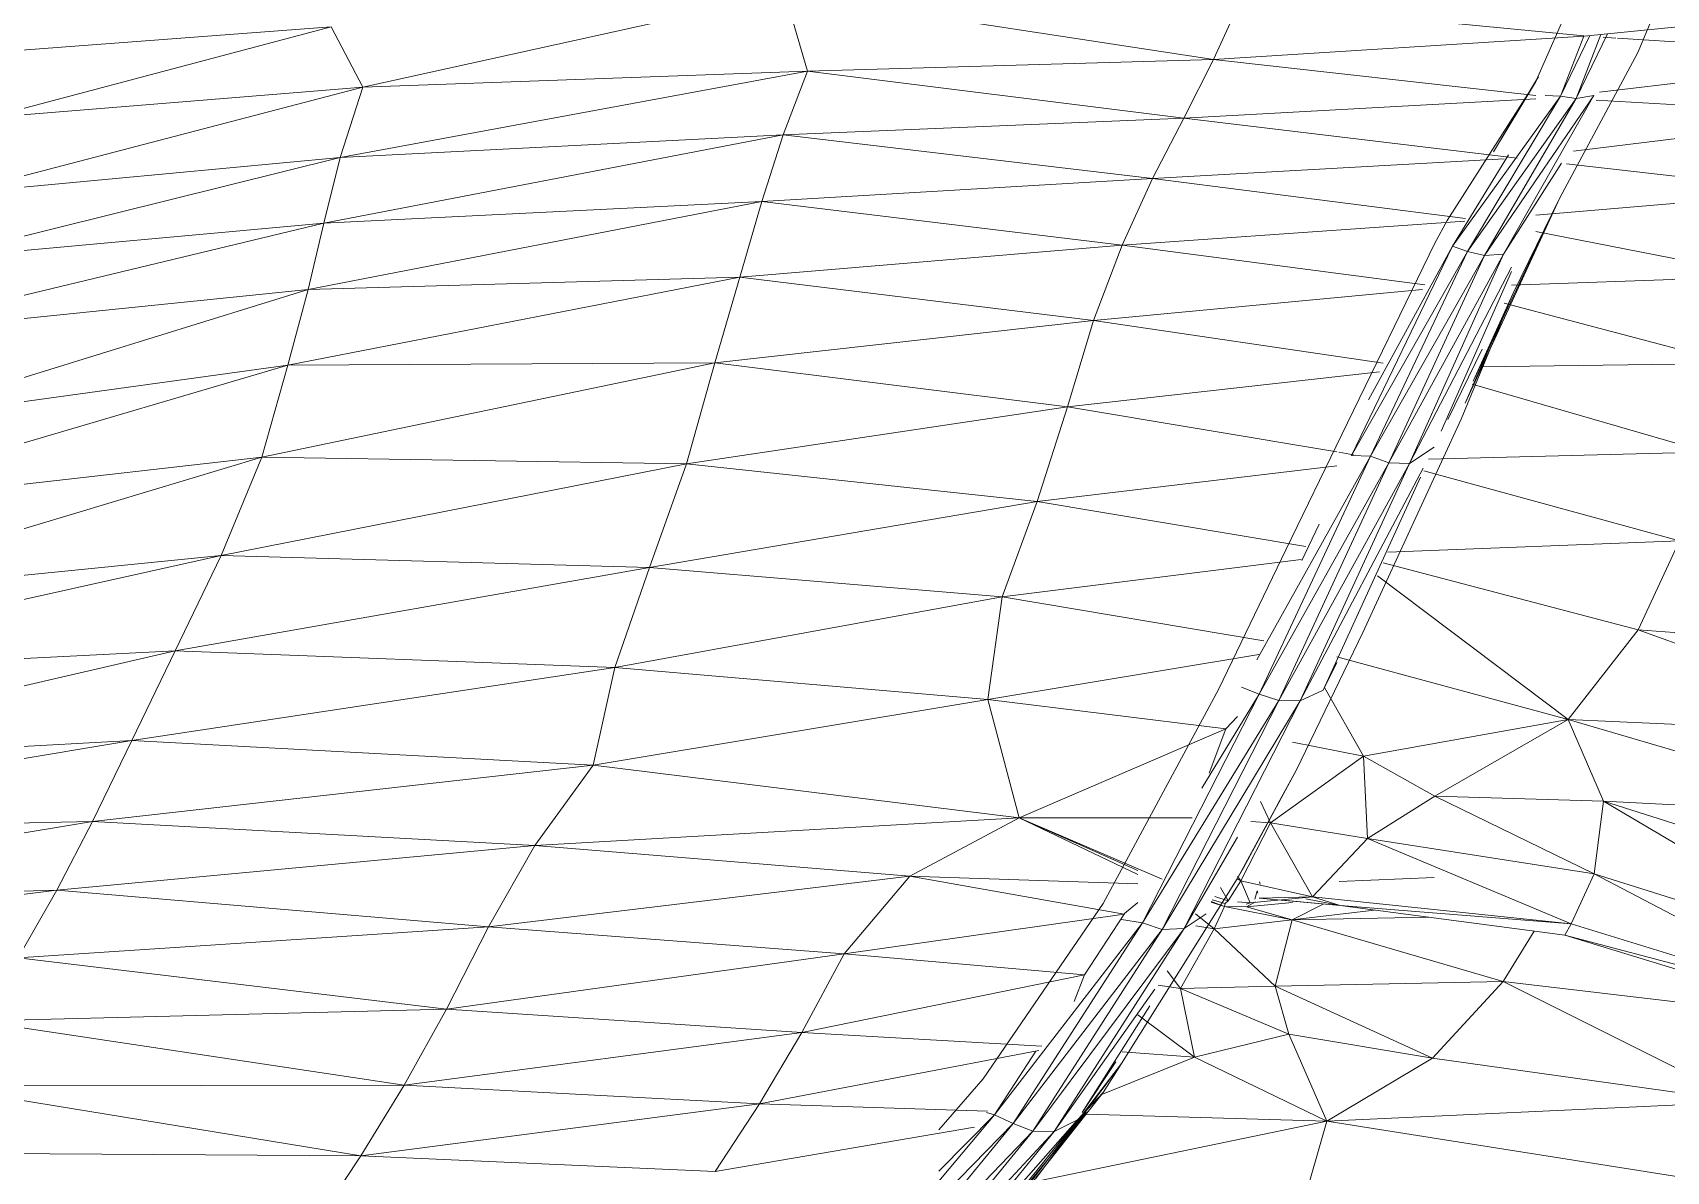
# Model space of a CAD drawing. Header units: millimetres. Extents: x -8591 to 7092, y -1621 to 14390.
# Drawn here: x -4388.5 to -4238.7, y 2881 to 2985.5 of the extents above; entities that cross this region are included whole.
import ezdxf

# ---------------------------------------------------------------- set-up
doc = ezdxf.new("R2010")
doc.units = ezdxf.units.MM
doc.layers.add('G-IMPT', color=8, linetype='Continuous', lineweight=9)
doc.layers.add('I-FURN', color=30, linetype='Continuous', lineweight=9)

# ---------------------------------------------------------------- blocks, each defined once
blk = doc.blocks.new('Artificial banana plant 1500mm - Family 4__C1-728657-Begane grond')
at = {"layer": 'G-IMPT'}
for p, q in [((162.1, 324.08), (168.03, 337.54)), ((162.1, 324.08), (168.03, 337.54)), ((174.27, 333.49), (171.59, 327.02)), ((93.27, 332.19), (54.54, 323.64)), ((93.27, 332.19), (54.54, 323.64)), ((93.27, 332.19), (95.33, 325.09)), ((93.27, 332.19), (95.33, 325.09)), ((93.27, 332.19), (132.57, 326.18)), ((93.27, 332.19), (132.57, 326.18)), ((132.57, 326.18), (134.96, 331.37)), ((132.57, 326.18), (134.96, 331.37)), ((134.96, 331.37), (166.55, 328.33)), ((134.96, 331.37), (166.55, 328.33)), ((198.02, 331.46), (168.1, 328.47)), ((198.02, 331.46), (168.1, 328.47)), ((20.39, 320.87), (51.63, 329.16)), ((20.39, 320.87), (51.63, 329.16)), ((22.03, 326.95), (51.63, 329.16)), ((22.03, 326.95), (51.63, 329.16)), ((51.63, 329.16), (54.54, 323.64)), ((51.63, 329.16), (54.54, 323.64)), ((132.57, 326.18), (166.54, 328.32)), ((132.57, 326.18), (166.54, 328.32)), ((164.39, 322.8), (167.1, 328.37)), ((164.39, 322.8), (167.1, 328.37)), ((164.39, 322.8), (166.54, 328.32)), ((164.39, 322.8), (166.54, 328.32)), ((165.83, 322.59), (168.7, 328.53)), ((165.83, 322.59), (168.7, 328.53)), ((165.83, 322.59), (168.1, 328.47)), ((165.83, 322.59), (168.1, 328.47)), ((168.1, 328.47), (166.59, 328.32)), ((168.1, 328.47), (166.59, 328.32)), ((169.48, 328.14), (168.3, 328.22)), ((169.48, 328.14), (168.3, 328.22)), ((164.35, 313.49), (171.45, 326.75)), ((164.35, 313.49), (171.45, 326.75)), ((195.6, 326.49), (169.62, 328.13)), ((195.6, 326.49), (169.62, 328.13)), ((171.45, 326.75), (171.59, 327.02)), ((171.45, 326.75), (171.59, 327.02)), ((95.33, 325.09), (132.57, 326.18)), ((95.33, 325.09), (132.57, 326.18)), ((132.57, 326.18), (129.85, 320.79)), ((132.57, 326.18), (129.85, 320.79)), ((132.57, 326.18), (162.14, 322.86)), ((132.57, 326.18), (162.14, 322.86)), ((195.6, 326.49), (167.98, 323.17)), ((195.6, 326.49), (167.98, 323.17)), ((52.46, 317.18), (95.33, 325.09)), ((52.46, 317.18), (95.33, 325.09)), ((54.54, 323.64), (95.33, 325.09)), ((54.54, 323.64), (95.33, 325.09)), ((95.33, 325.09), (93.1, 319.26)), ((95.33, 325.09), (93.1, 319.26)), ((95.33, 325.09), (129.85, 320.79)), ((95.33, 325.09), (129.85, 320.79)), ((154.02, 311.41), (162.1, 324.08)), ((154.02, 311.41), (162.1, 324.08)), ((158.27, 317.71), (162.21, 324.32)), ((158.27, 317.71), (162.21, 324.32)), ((158.27, 317.71), (162.1, 324.08)), ((158.27, 317.71), (162.1, 324.08)), ((162.1, 324.08), (162.37, 324.58)), ((162.1, 324.08), (162.37, 324.58)), ((162.37, 324.58), (162.21, 324.32)), ((162.37, 324.58), (162.21, 324.32)), ((17.16, 313.88), (54.54, 323.64)), ((17.16, 313.88), (54.54, 323.64)), ((20.39, 320.87), (54.54, 323.64)), ((20.39, 320.87), (54.54, 323.64)), ((52.46, 317.18), (54.54, 323.64)), ((52.46, 317.18), (54.54, 323.64)), ((129.85, 320.79), (162.14, 322.58)), ((129.85, 320.79), (162.14, 322.58)), ((154.49, 309.05), (164.39, 322.8)), ((154.49, 309.05), (164.39, 322.8)), ((155.87, 308.56), (164.39, 322.8)), ((155.87, 308.56), (164.39, 322.8)), ((155.87, 308.56), (165.83, 322.59)), ((155.87, 308.56), (165.83, 322.59)), ((157.43, 308.18), (167.45, 322.88)), ((157.43, 308.18), (167.45, 322.88)), ((157.43, 308.18), (165.83, 322.59)), ((157.43, 308.18), (165.83, 322.59)), ((159.17, 308.32), (167.45, 322.88)), ((159.17, 308.32), (167.45, 322.88)), ((164.39, 322.8), (162.99, 322.87)), ((164.39, 322.8), (162.99, 322.87)), ((165.83, 322.59), (164.39, 322.8)), ((165.83, 322.59), (164.39, 322.8)), ((167.45, 322.88), (165.83, 322.59)), ((167.45, 322.88), (165.83, 322.59)), ((192.08, 321.04), (167.68, 322.45)), ((192.08, 321.04), (167.68, 322.45)), ((93.1, 319.26), (129.85, 320.79)), ((93.1, 319.26), (129.85, 320.79)), ((129.85, 320.79), (126.98, 315.27)), ((129.85, 320.79), (126.98, 315.27)), ((129.85, 320.79), (160.42, 317.12)), ((129.85, 320.79), (160.42, 317.12)), ((192.08, 321.04), (165.6, 317.76)), ((192.08, 321.04), (165.6, 317.76)), ((50.97, 311.17), (93.1, 319.26)), ((50.97, 311.17), (93.1, 319.26)), ((52.46, 317.18), (93.1, 319.26)), ((52.46, 317.18), (93.1, 319.26)), ((91.14, 313.16), (93.1, 319.26)), ((91.14, 313.16), (93.1, 319.26)), ((93.1, 319.26), (126.98, 315.27)), ((93.1, 319.26), (126.98, 315.27)), ((14.89, 307.86), (52.46, 317.18)), ((14.89, 307.86), (52.46, 317.18)), ((17.16, 313.88), (52.46, 317.18)), ((17.16, 313.88), (52.46, 317.18)), ((50.97, 311.17), (52.46, 317.18)), ((50.97, 311.17), (52.46, 317.18)), ((159.23, 317.05), (126.98, 315.27)), ((159.23, 317.05), (126.98, 315.27)), ((154.49, 309.05), (159.64, 317.42)), ((154.49, 309.05), (159.64, 317.42)), ((159.17, 308.32), (164.49, 316.65)), ((159.17, 308.32), (164.49, 316.65)), ((187.25, 314.05), (164.94, 316.6)), ((187.25, 314.05), (164.94, 316.6)), ((91.14, 313.16), (126.98, 315.27)), ((91.14, 313.16), (126.98, 315.27)), ((124.19, 309.15), (126.98, 315.27)), ((124.19, 309.15), (126.98, 315.27)), ((155.68, 311.59), (126.98, 315.27)), ((155.68, 311.59), (126.98, 315.27)), ((155.66, 294.66), (164.35, 313.49)), ((155.66, 294.66), (164.35, 313.49)), ((156.39, 296.66), (164.35, 313.49)), ((156.39, 296.66), (164.35, 313.49)), ((164.35, 313.49), (160.06, 304.74)), ((164.35, 313.49), (160.06, 304.74)), ((187.25, 314.05), (162.14, 311.88)), ((187.25, 314.05), (162.14, 311.88)), ((49.53, 305.07), (91.14, 313.16)), ((49.53, 305.07), (91.14, 313.16)), ((50.97, 311.17), (91.14, 313.16)), ((50.97, 311.17), (91.14, 313.16)), ((89.13, 306.22), (91.14, 313.16)), ((89.13, 306.22), (91.14, 313.16)), ((91.14, 313.16), (124.19, 309.15)), ((91.14, 313.16), (124.19, 309.15)), ((8.07, 300.86), (50.97, 311.17)), ((8.07, 300.86), (50.97, 311.17)), ((14.89, 307.86), (50.97, 311.17)), ((14.89, 307.86), (50.97, 311.17)), ((49.53, 305.07), (50.97, 311.17)), ((49.53, 305.07), (50.97, 311.17)), ((155.62, 311.34), (124.19, 309.15)), ((155.62, 311.34), (124.19, 309.15)), ((152.86, 309.32), (154.02, 311.41)), ((152.86, 309.32), (154.02, 311.41)), ((162.14, 310.4), (183.06, 306.29)), ((162.14, 310.4), (183.06, 306.29)), ((89.13, 306.22), (124.19, 309.15)), ((89.13, 306.22), (124.19, 309.15)), ((121.58, 302.23), (124.19, 309.15)), ((121.58, 302.23), (124.19, 309.15)), ((124.19, 309.15), (151.97, 305.49)), ((124.19, 309.15), (151.97, 305.49)), ((144.34, 291.78), (152.86, 309.32)), ((144.34, 291.78), (152.86, 309.32)), ((145.23, 289.84), (154.49, 309.05)), ((145.23, 289.84), (154.49, 309.05)), ((146.8, 294.95), (154.49, 309.05)), ((146.8, 294.95), (154.49, 309.05)), ((155.87, 308.56), (154.49, 309.05)), ((155.87, 308.56), (154.49, 309.05)), ((145.23, 289.84), (155.87, 308.56)), ((145.23, 289.84), (155.87, 308.56)), ((146.98, 289.78), (155.87, 308.56)), ((146.98, 289.78), (155.87, 308.56)), ((146.98, 289.78), (157.43, 308.18)), ((146.98, 289.78), (157.43, 308.18)), ((148.67, 289.18), (159.17, 308.32)), ((148.67, 289.18), (159.17, 308.32)), ((148.67, 289.18), (157.43, 308.18)), ((148.67, 289.18), (157.43, 308.18)), ((150.56, 289.11), (159.17, 308.32)), ((150.56, 289.11), (159.17, 308.32)), ((157.43, 308.18), (155.87, 308.56)), ((157.43, 308.18), (155.87, 308.56)), ((159.17, 308.32), (157.43, 308.18)), ((159.17, 308.32), (157.43, 308.18)), ((47.67, 298.13), (89.13, 306.22)), ((47.67, 298.13), (89.13, 306.22)), ((49.53, 305.07), (89.13, 306.22)), ((49.53, 305.07), (89.13, 306.22)), ((86.82, 298.36), (89.13, 306.22)), ((86.82, 298.36), (89.13, 306.22)), ((89.13, 306.22), (121.58, 302.23)), ((89.13, 306.22), (121.58, 302.23)), ((150.56, 289.11), (159.92, 307.12)), ((150.56, 289.11), (159.92, 307.12)), ((153.47, 292.08), (159.91, 306.71)), ((153.47, 292.08), (159.91, 306.71)), ((183.06, 306.29), (159.92, 305.47)), ((183.06, 306.29), (159.92, 305.47)), ((8.07, 300.86), (49.53, 305.07)), ((8.07, 300.86), (49.53, 305.07)), ((10.46, 293), (49.53, 305.07)), ((10.46, 293), (49.53, 305.07)), ((47.67, 298.13), (49.53, 305.07)), ((47.67, 298.13), (49.53, 305.07)), ((121.58, 302.23), (151.73, 305.06)), ((121.58, 302.23), (151.73, 305.06)), ((155.66, 294.66), (160.06, 304.74)), ((155.66, 294.66), (160.06, 304.74)), ((156.39, 296.66), (160.06, 304.74)), ((156.39, 296.66), (160.06, 304.74)), ((159.24, 303.81), (180.21, 298.28)), ((159.24, 303.81), (180.21, 298.28)), ((86.82, 298.36), (121.58, 302.23)), ((86.82, 298.36), (121.58, 302.23)), ((119.19, 294.3), (121.58, 302.23)), ((119.19, 294.3), (121.58, 302.23)), ((121.58, 302.23), (148.15, 298.33)), ((121.58, 302.23), (148.15, 298.33)), ((155.29, 293.17), (159.14, 302.52)), ((155.29, 293.17), (159.14, 302.52)), ((45.28, 289.68), (86.82, 298.36)), ((45.28, 289.68), (86.82, 298.36)), ((47.67, 298.13), (86.82, 298.36)), ((47.67, 298.13), (86.82, 298.36)), ((84.22, 289.08), (86.82, 298.36)), ((84.22, 289.08), (86.82, 298.36)), ((86.82, 298.36), (119.19, 294.3)), ((86.82, 298.36), (119.19, 294.3)), ((154.06, 293.14), (157.22, 299.6)), ((154.06, 293.14), (157.22, 299.6)), ((180.21, 298.28), (157.1, 297.97)), ((180.21, 298.28), (157.1, 297.97)), ((2.6, 284.85), (47.67, 298.13)), ((2.6, 284.85), (47.67, 298.13)), ((10.46, 293), (47.67, 298.13)), ((10.46, 293), (47.67, 298.13)), ((45.28, 289.68), (47.67, 298.13)), ((45.28, 289.68), (47.67, 298.13)), ((119.19, 294.3), (147.8, 297.52)), ((119.19, 294.3), (147.8, 297.52)), ((177.79, 290.17), (156.29, 296.39)), ((177.79, 290.17), (156.29, 296.39)), ((84.22, 289.08), (119.19, 294.3)), ((84.22, 289.08), (119.19, 294.3)), ((116.39, 285.61), (119.19, 294.3)), ((116.39, 285.61), (119.19, 294.3)), ((119.19, 294.3), (143.88, 290.17)), ((119.19, 294.3), (143.88, 290.17)), ((146.27, 273.6), (155.29, 293.17)), ((146.27, 273.6), (155.29, 293.17)), ((139.24, 281.24), (144.34, 291.78)), ((139.24, 281.24), (144.34, 291.78)), ((2.16, 276.74), (45.28, 289.68)), ((2.16, 276.74), (45.28, 289.68)), ((2.6, 284.85), (45.28, 289.68)), ((2.6, 284.85), (45.28, 289.68)), ((41.56, 280.68), (45.28, 289.68)), ((41.56, 280.68), (45.28, 289.68)), ((45.28, 289.68), (84.22, 289.08)), ((45.28, 289.68), (84.22, 289.08)), ((136.55, 271.11), (146.98, 289.78)), ((136.55, 271.11), (146.98, 289.78)), ((136.75, 267.96), (146.98, 289.78)), ((136.75, 267.96), (146.98, 289.78)), ((144.06, 290.14), (145.4, 289.91)), ((144.06, 290.14), (145.4, 289.91)), ((146.98, 289.78), (145.23, 289.84)), ((146.98, 289.78), (145.23, 289.84)), ((148.67, 289.18), (146.98, 289.78)), ((148.67, 289.18), (146.98, 289.78)), ((152.82, 290.6), (150.56, 289.11)), ((152.82, 290.6), (150.56, 289.11)), ((177.79, 290.17), (152.28, 289.52)), ((177.79, 290.17), (152.28, 289.52)), ((41.56, 280.68), (84.22, 289.08)), ((41.56, 280.68), (84.22, 289.08)), ((80.83, 279.58), (84.22, 289.08)), ((80.83, 279.58), (84.22, 289.08)), ((84.22, 289.08), (116.39, 285.61)), ((84.22, 289.08), (116.39, 285.61)), ((116.39, 285.61), (143.88, 288.89)), ((116.39, 285.61), (143.88, 288.89)), ((136.75, 267.96), (148.67, 289.18)), ((136.75, 267.96), (148.67, 289.18)), ((138.55, 267.37), (148.67, 289.18)), ((138.55, 267.37), (148.67, 289.18)), ((138.55, 267.37), (150.56, 289.11)), ((138.55, 267.37), (150.56, 289.11)), ((140.53, 267.33), (150.56, 289.11)), ((140.53, 267.33), (150.56, 289.11)), ((140.53, 267.33), (151.81, 288.68)), ((140.53, 267.33), (151.81, 288.68)), ((142.64, 268.33), (151.57, 287.86)), ((142.64, 268.33), (151.57, 287.86)), ((150.56, 289.11), (148.67, 289.18)), ((150.56, 289.11), (148.67, 289.18)), ((175.32, 282.02), (151.87, 288.45)), ((175.32, 282.02), (151.87, 288.45)), ((80.83, 279.58), (116.39, 285.61)), ((80.83, 279.58), (116.39, 285.61)), ((113.18, 276.89), (116.39, 285.61)), ((113.18, 276.89), (116.39, 285.61)), ((141.04, 281.49), (116.39, 285.61)), ((141.04, 281.49), (116.39, 285.61)), ((140.66, 280.22), (142.25, 283.55)), ((140.66, 280.22), (142.25, 283.55)), ((148.55, 280.98), (175.32, 282.02)), ((148.55, 280.98), (175.32, 282.02)), ((171.53, 273.84), (175.32, 282.02)), ((171.53, 273.84), (175.32, 282.02)), ((-8.24, 269.59), (41.56, 280.68)), ((-8.24, 269.59), (41.56, 280.68)), ((2.16, 276.74), (41.56, 280.68)), ((2.16, 276.74), (41.56, 280.68)), ((37.32, 271.92), (41.56, 280.68)), ((37.32, 271.92), (41.56, 280.68)), ((41.56, 280.68), (80.83, 279.58)), ((41.56, 280.68), (80.83, 279.58)), ((140.6, 280.3), (113.18, 276.89)), ((140.6, 280.3), (113.18, 276.89)), ((133.03, 268.38), (139.24, 281.24)), ((133.03, 268.38), (139.24, 281.24)), ((37.32, 271.92), (80.83, 279.58)), ((37.32, 271.92), (80.83, 279.58)), ((77.67, 270.4), (80.83, 279.58)), ((77.67, 270.4), (80.83, 279.58)), ((80.83, 279.58), (113.18, 276.89)), ((80.83, 279.58), (113.18, 276.89)), ((165.11, 265.62), (147.63, 278.8)), ((165.11, 265.62), (147.63, 278.8)), ((171.53, 273.84), (148.15, 279.99)), ((171.53, 273.84), (148.15, 279.99)), ((77.67, 270.4), (113.18, 276.89)), ((77.67, 270.4), (113.18, 276.89)), ((111.88, 267.47), (113.18, 276.89)), ((111.88, 267.47), (113.18, 276.89)), ((137.19, 272.83), (113.18, 276.89)), ((137.19, 272.83), (113.18, 276.89)), ((146.27, 273.6), (140.19, 261)), ((146.27, 273.6), (140.19, 261)), ((165.11, 265.62), (171.53, 273.84)), ((165.11, 265.62), (171.53, 273.84)), ((201.11, 271.69), (171.53, 273.84)), ((201.11, 271.69), (171.53, 273.84)), ((198.5, 264.1), (171.53, 273.84)), ((198.5, 264.1), (171.53, 273.84)), ((-8.24, 269.59), (37.32, 271.92)), ((-8.24, 269.59), (37.32, 271.92)), ((-7.89, 261.43), (37.32, 271.92)), ((-7.89, 261.43), (37.32, 271.92)), ((33.36, 263.7), (37.32, 271.92)), ((33.36, 263.7), (37.32, 271.92)), ((37.32, 271.92), (77.67, 270.4)), ((37.32, 271.92), (77.67, 270.4)), ((136.73, 271.6), (111.88, 267.47)), ((136.73, 271.6), (111.88, 267.47)), ((165.11, 265.62), (143.88, 271.37)), ((165.11, 265.62), (143.88, 271.37)), ((33.36, 263.7), (77.67, 270.4)), ((33.36, 263.7), (77.67, 270.4)), ((75.68, 261.45), (77.67, 270.4)), ((75.68, 261.45), (77.67, 270.4)), ((111.88, 267.47), (77.67, 270.4)), ((111.88, 267.47), (77.67, 270.4)), ((142.64, 268.33), (143.88, 270.84)), ((142.64, 268.33), (143.88, 270.84)), ((122.44, 248.75), (133.03, 268.38)), ((122.44, 248.75), (133.03, 268.38)), ((136.75, 267.96), (135.14, 268.59)), ((136.75, 267.96), (135.14, 268.59)), ((142.64, 268.33), (140.53, 267.33)), ((142.64, 268.33), (140.53, 267.33)), ((146.34, 262.26), (142.74, 268.56)), ((146.34, 262.26), (142.74, 268.56)), ((111.88, 267.47), (75.68, 261.45)), ((111.88, 267.47), (75.68, 261.45)), ((133.71, 264.77), (111.88, 267.47)), ((133.71, 264.77), (111.88, 267.47)), ((111.88, 267.47), (114.74, 256.61)), ((111.88, 267.47), (114.74, 256.61)), ((126.06, 246.98), (136.75, 267.96)), ((126.06, 246.98), (136.75, 267.96)), ((126.06, 246.98), (138.55, 267.37)), ((126.06, 246.98), (138.55, 267.37)), ((127.87, 246.37), (138.55, 267.37)), ((127.87, 246.37), (138.55, 267.37)), ((127.87, 246.37), (140.53, 267.33)), ((127.87, 246.37), (140.53, 267.33)), ((129.87, 246.44), (140.53, 267.33)), ((129.87, 246.44), (140.53, 267.33)), ((131.49, 259.34), (136.75, 267.96)), ((131.49, 259.34), (136.75, 267.96)), ((138.55, 267.37), (136.75, 267.96)), ((138.55, 267.37), (136.75, 267.96)), ((140.53, 267.33), (138.55, 267.37)), ((140.53, 267.33), (138.55, 267.37)), ((133.71, 264.77), (134.76, 265.9)), ((133.71, 264.77), (134.76, 265.9)), ((146.34, 262.26), (165.11, 265.62)), ((146.34, 262.26), (165.11, 265.62)), ((152.88, 258.6), (165.11, 265.62)), ((152.88, 258.6), (165.11, 265.62)), ((168.36, 258.13), (165.11, 265.62)), ((168.36, 258.13), (165.11, 265.62)), ((195.55, 256.7), (165.11, 265.62)), ((195.55, 256.7), (165.11, 265.62)), ((165.11, 265.62), (198.5, 264.1)), ((165.11, 265.62), (198.5, 264.1)), ((133.71, 264.77), (114.74, 256.61)), ((133.71, 264.77), (114.74, 256.61)), ((133.71, 264.77), (132.17, 260.69)), ((133.71, 264.77), (132.17, 260.69)), ((-16.97, 255.26), (33.36, 263.7)), ((-16.97, 255.26), (33.36, 263.7)), ((-7.89, 261.43), (33.36, 263.7)), ((-7.89, 261.43), (33.36, 263.7)), ((29.76, 256.26), (33.36, 263.7)), ((29.76, 256.26), (33.36, 263.7)), ((33.36, 263.7), (75.68, 261.45)), ((33.36, 263.7), (75.68, 261.45)), ((137.79, 256.15), (146.34, 262.26)), ((137.79, 256.15), (146.34, 262.26)), ((146.34, 262.26), (139.82, 263.56)), ((146.34, 262.26), (139.82, 263.56)), ((146.71, 254.71), (146.34, 262.26)), ((146.71, 254.71), (146.34, 262.26)), ((152.88, 258.6), (146.34, 262.26)), ((152.88, 258.6), (146.34, 262.26)), ((29.76, 256.26), (75.68, 261.45)), ((29.76, 256.26), (75.68, 261.45)), ((70.32, 254.06), (75.68, 261.45)), ((70.32, 254.06), (75.68, 261.45)), ((114.74, 256.61), (75.68, 261.45)), ((114.74, 256.61), (75.68, 261.45)), ((134.75, 251), (140.19, 261)), ((134.75, 251), (140.19, 261)), ((135.31, 252.02), (140.19, 261)), ((135.31, 252.02), (140.19, 261)), ((140.19, 261), (138.45, 257.82)), ((140.19, 261), (138.45, 257.82)), ((137.79, 256.15), (136.87, 258.09)), ((137.79, 256.15), (136.87, 258.09)), ((146.71, 254.71), (152.88, 258.6)), ((146.71, 254.71), (152.88, 258.6)), ((167.5, 251.48), (152.88, 258.6)), ((167.5, 251.48), (152.88, 258.6)), ((168.36, 258.13), (152.88, 258.6)), ((168.36, 258.13), (152.88, 258.6)), ((167.5, 251.48), (168.36, 258.13)), ((167.5, 251.48), (168.36, 258.13)), ((193.35, 243.31), (168.36, 258.13)), ((193.35, 243.31), (168.36, 258.13)), ((194.97, 249.71), (168.36, 258.13)), ((194.97, 249.71), (168.36, 258.13)), ((168.36, 258.13), (195.55, 256.7)), ((168.36, 258.13), (195.55, 256.7)), ((-16.97, 255.26), (29.76, 256.26)), ((-16.97, 255.26), (29.76, 256.26)), ((-15.15, 248.85), (29.76, 256.26)), ((-15.15, 248.85), (29.76, 256.26)), ((26.49, 249.97), (29.76, 256.26)), ((26.49, 249.97), (29.76, 256.26)), ((29.76, 256.26), (70.32, 254.06)), ((29.76, 256.26), (70.32, 254.06)), ((114.74, 256.61), (70.32, 254.06)), ((114.74, 256.61), (70.32, 254.06)), ((114.74, 256.61), (104.73, 251.25)), ((114.74, 256.61), (104.73, 251.25)), ((130.61, 256.59), (114.74, 256.61)), ((130.61, 256.59), (114.74, 256.61)), ((127.87, 250.98), (114.74, 256.61)), ((127.87, 250.98), (114.74, 256.61)), ((125.63, 251.77), (114.74, 256.61)), ((125.63, 251.77), (114.74, 256.61)), ((125.63, 251.42), (114.74, 256.61)), ((125.63, 251.42), (114.74, 256.61)), ((137.79, 256.15), (136.01, 256.26)), ((137.79, 256.15), (136.01, 256.26)), ((129.87, 246.44), (134.76, 254.82)), ((129.87, 246.44), (134.76, 254.82)), ((137.79, 256.15), (135.07, 250.82)), ((137.79, 256.15), (135.07, 250.82)), ((141.65, 249.37), (137.79, 256.15)), ((141.65, 249.37), (137.79, 256.15)), ((146.71, 254.71), (137.79, 256.15)), ((146.71, 254.71), (137.79, 256.15)), ((26.49, 249.97), (70.32, 254.06)), ((26.49, 249.97), (70.32, 254.06)), ((66.08, 246.59), (70.32, 254.06)), ((66.08, 246.59), (70.32, 254.06)), ((104.73, 251.25), (70.32, 254.06)), ((104.73, 251.25), (70.32, 254.06)), ((141.65, 249.37), (146.71, 254.71)), ((141.65, 249.37), (146.71, 254.71)), ((165.38, 246.88), (146.71, 254.71)), ((165.38, 246.88), (146.71, 254.71)), ((167.5, 251.48), (146.71, 254.71)), ((167.5, 251.48), (146.71, 254.71)), ((134.75, 251), (135.31, 252.02)), ((134.75, 251), (135.31, 252.02)), ((104.73, 251.25), (66.08, 246.59)), ((104.73, 251.25), (66.08, 246.59)), ((104.73, 251.25), (98.69, 244.12)), ((104.73, 251.25), (98.69, 244.12)), ((125.63, 250.55), (104.73, 251.25)), ((125.63, 250.55), (104.73, 251.25)), ((124.37, 247.78), (104.73, 251.25)), ((124.37, 247.78), (104.73, 251.25)), ((124.13, 234.07), (134.75, 251)), ((124.13, 234.07), (134.75, 251)), ((135.07, 250.82), (133.92, 248.98)), ((135.07, 250.82), (133.92, 248.98)), ((134.75, 251), (134.94, 251.37)), ((135.07, 250.82), (134.76, 251.22)), ((135.07, 250.82), (134.76, 251.22)), ((135.07, 250.82), (134.76, 250.97)), ((135.07, 250.82), (134.76, 250.97)), ((141.65, 249.37), (135.07, 250.82)), ((141.65, 249.37), (135.07, 250.82)), ((135.93, 248.81), (135.07, 250.82)), ((135.93, 248.81), (135.07, 250.82)), ((136.86, 250.51), (136.8, 250.74)), ((136.86, 250.51), (136.8, 250.74)), ((152.8, 251.12), (144.09, 250.76)), ((152.8, 251.12), (144.09, 250.76)), ((165.38, 246.88), (167.5, 251.48)), ((165.38, 246.88), (167.5, 251.48)), ((191.71, 238.74), (167.5, 251.48)), ((191.71, 238.74), (167.5, 251.48)), ((193.35, 243.31), (167.5, 251.48)), ((193.35, 243.31), (167.5, 251.48)), ((-18.21, 244.34), (26.49, 249.97)), ((-18.21, 244.34), (26.49, 249.97)), ((-15.15, 248.85), (26.49, 249.97)), ((-15.15, 248.85), (26.49, 249.97)), ((22.94, 243.75), (26.49, 249.97)), ((22.94, 243.75), (26.49, 249.97)), ((26.49, 249.97), (66.08, 246.59)), ((26.49, 249.97), (66.08, 246.59)), ((125.63, 248.83), (124.42, 247.82)), ((125.63, 248.83), (124.42, 247.82)), ((133.57, 248.47), (132.35, 248.88)), ((133.57, 248.47), (132.35, 248.88)), ((133.57, 248.47), (132.36, 248.92)), ((133.57, 248.47), (132.36, 248.92)), ((133.63, 248.74), (132.46, 249.07)), ((133.63, 248.74), (132.46, 249.07)), ((133.92, 248.98), (132.68, 249.39)), ((133.92, 248.98), (132.68, 249.39)), ((133.92, 248.98), (133.22, 250.2)), ((133.92, 248.98), (133.22, 250.2)), ((133.92, 248.98), (133.63, 248.74)), ((133.92, 248.98), (133.63, 248.74)), ((135.93, 248.81), (134.76, 248.91)), ((135.93, 248.81), (134.76, 248.91)), ((135.93, 248.81), (135.56, 248.68)), ((135.93, 248.81), (135.56, 248.68)), ((136.42, 248.91), (135.6, 248.44)), ((136.42, 248.91), (135.6, 248.44)), ((139.81, 248.83), (135.6, 248.44)), ((139.81, 248.83), (135.6, 248.44)), ((141.65, 249.37), (135.93, 248.81)), ((141.65, 249.37), (135.93, 248.81)), ((136.57, 249.91), (136.35, 249.14)), ((136.57, 249.91), (136.35, 249.14)), ((136.57, 249.91), (136.63, 249.68)), ((136.63, 249.68), (136.57, 249.91)), ((136.75, 249.24), (141.65, 249.37)), ((144.18, 248.55), (136.75, 249.24)), ((144.18, 248.55), (138.59, 249.07)), ((144.18, 248.55), (141.05, 249.18)), ((144.18, 248.55), (141.05, 249.18)), ((144.18, 248.55), (141.65, 249.37)), ((144.18, 248.55), (141.65, 249.37)), ((165.38, 246.88), (141.65, 249.37)), ((165.38, 246.88), (141.65, 249.37)), ((124.37, 247.78), (98.69, 244.12)), ((124.37, 247.78), (98.69, 244.12)), ((111.45, 232.67), (122.44, 248.75)), ((111.45, 232.67), (122.44, 248.75)), ((124.37, 247.78), (120.74, 242.2)), ((124.37, 247.78), (120.74, 242.2)), ((126.06, 246.98), (124.14, 247.29)), ((126.06, 246.98), (124.14, 247.29)), ((124.4, 247.8), (124.37, 247.78)), ((124.4, 247.8), (124.37, 247.78)), ((131.89, 247.8), (129.87, 246.44)), ((131.89, 247.8), (129.87, 246.44)), ((132.62, 246.42), (130.91, 247.8)), ((132.62, 246.42), (130.91, 247.8)), ((133.57, 248.47), (132.62, 246.42)), ((133.57, 248.47), (132.62, 246.42)), ((139.79, 247.26), (132.62, 246.42)), ((139.79, 247.26), (132.62, 246.42)), ((133.63, 248.74), (133.57, 248.47)), ((133.63, 248.74), (133.57, 248.47)), ((135.6, 248.44), (133.57, 248.47)), ((135.6, 248.44), (133.57, 248.47)), ((139.79, 247.26), (133.57, 248.47)), ((139.79, 247.26), (133.57, 248.47)), ((135.6, 248.44), (139.79, 247.26)), ((135.6, 248.44), (139.79, 247.26)), ((139.79, 247.26), (138.24, 241.15)), ((139.79, 247.26), (138.24, 241.15)), ((142.62, 248.69), (139.79, 247.26)), ((142.62, 248.69), (139.79, 247.26)), ((147.3, 248.14), (139.79, 247.26)), ((147.3, 248.14), (139.79, 247.26)), ((139.79, 247.26), (152.31, 247.48)), ((139.79, 247.26), (152.31, 247.48)), ((139.79, 247.26), (159.15, 241.6)), ((139.79, 247.26), (159.15, 241.6)), ((164.8, 245.84), (144.18, 248.55)), ((164.8, 245.84), (144.18, 248.55)), ((144.18, 248.55), (165.38, 246.88)), ((144.18, 248.55), (165.38, 246.88)), ((22.94, 243.75), (66.08, 246.59)), ((22.94, 243.75), (66.08, 246.59)), ((62.21, 239.05), (66.08, 246.59)), ((62.21, 239.05), (66.08, 246.59)), ((98.69, 244.12), (66.08, 246.59)), ((98.69, 244.12), (66.08, 246.59)), ((112.47, 229.37), (126.06, 246.98)), ((112.47, 229.37), (126.06, 246.98)), ((114.19, 228.55), (126.06, 246.98)), ((114.19, 228.55), (126.06, 246.98)), ((114.19, 228.55), (127.87, 246.37)), ((114.19, 228.55), (127.87, 246.37)), ((116, 227.86), (129.87, 246.44)), ((116, 227.86), (129.87, 246.44)), ((116, 227.86), (127.87, 246.37)), ((116, 227.86), (127.87, 246.37)), ((117.95, 227.83), (129.87, 246.44)), ((117.95, 227.83), (129.87, 246.44)), ((127.87, 246.37), (126.06, 246.98)), ((127.87, 246.37), (126.06, 246.98)), ((129.87, 246.44), (127.87, 246.37)), ((129.87, 246.44), (127.87, 246.37)), ((132.62, 246.42), (129.54, 240.95)), ((132.62, 246.42), (129.54, 240.95)), ((132.62, 246.42), (130.94, 246.7)), ((132.62, 246.42), (130.94, 246.7)), ((132.62, 246.42), (138.24, 241.15)), ((132.62, 246.42), (138.24, 241.15)), ((161.98, 246.21), (159.15, 241.6)), ((161.98, 246.21), (159.15, 241.6)), ((164.8, 245.84), (165.38, 246.88)), ((164.8, 245.84), (165.38, 246.88)), ((191.34, 237.74), (164.8, 245.84)), ((191.34, 237.74), (164.8, 245.84)), ((164.8, 245.84), (191.71, 238.74)), ((164.8, 245.84), (191.71, 238.74)), ((191.71, 238.74), (165.38, 246.88)), ((191.71, 238.74), (165.38, 246.88)), ((22.94, 243.75), (62.21, 239.05)), ((22.94, 243.75), (62.21, 239.05)), ((98.69, 244.12), (62.21, 239.05)), ((98.69, 244.12), (62.21, 239.05)), ((98.69, 244.12), (94.82, 236.9)), ((98.69, 244.12), (94.82, 236.9)), ((98.69, 244.12), (120.74, 242.2)), ((98.69, 244.12), (120.74, 242.2)), ((120.74, 242.2), (94.82, 236.9)), ((120.74, 242.2), (94.82, 236.9)), ((120.74, 242.2), (119.79, 239.74)), ((120.74, 242.2), (119.79, 239.74)), ((128.32, 242.56), (129.54, 240.95)), ((128.32, 242.56), (129.54, 240.95)), ((138.24, 241.15), (159.15, 241.6)), ((138.24, 241.15), (159.15, 241.6)), ((159.15, 241.6), (152.65, 234.56)), ((159.15, 241.6), (152.65, 234.56)), ((159.15, 241.6), (186.69, 238.34)), ((159.15, 241.6), (186.69, 238.34)), ((159.15, 241.6), (181.21, 230.54)), ((159.15, 241.6), (181.21, 230.54)), ((117.95, 227.83), (127.19, 240.88)), ((117.95, 227.83), (127.19, 240.88)), ((129.54, 240.95), (127.49, 241.24)), ((129.54, 240.95), (127.49, 241.24)), ((138.24, 241.15), (129.54, 240.95)), ((138.24, 241.15), (129.54, 240.95)), ((129.54, 240.95), (139.47, 236.77)), ((129.54, 240.95), (139.47, 236.77)), ((129.54, 240.95), (130.83, 234.65)), ((129.54, 240.95), (130.83, 234.65)), ((138.24, 241.15), (139.47, 236.77)), ((138.24, 241.15), (139.47, 236.77)), ((138.24, 241.15), (152.65, 234.56)), ((138.24, 241.15), (152.65, 234.56)), ((19.22, 237.96), (62.21, 239.05)), ((19.22, 237.96), (62.21, 239.05)), ((58.33, 232.09), (62.21, 239.05)), ((58.33, 232.09), (62.21, 239.05)), ((62.21, 239.05), (94.82, 236.9)), ((62.21, 239.05), (94.82, 236.9)), ((120.52, 229.57), (126.74, 239.35)), ((120.52, 229.57), (126.74, 239.35)), ((125.63, 238.54), (130.83, 234.65)), ((125.63, 238.54), (130.83, 234.65)), ((19.22, 237.96), (58.33, 232.09)), ((19.22, 237.96), (58.33, 232.09)), ((58.33, 232.09), (94.82, 236.9)), ((58.33, 232.09), (94.82, 236.9)), ((94.82, 236.9), (90.94, 230.37)), ((94.82, 236.9), (90.94, 230.37)), ((94.82, 236.9), (116.82, 235.65)), ((94.82, 236.9), (116.82, 235.65)), ((139.47, 236.77), (130.83, 234.65)), ((139.47, 236.77), (130.83, 234.65)), ((139.47, 236.77), (152.65, 234.56)), ((139.47, 236.77), (152.65, 234.56)), ((139.47, 236.77), (142.97, 228.77)), ((139.47, 236.77), (142.97, 228.77)), ((116.54, 235.26), (90.94, 230.37)), ((116.54, 235.26), (90.94, 230.37)), ((109.72, 215.28), (124.13, 234.07)), ((109.72, 215.28), (124.13, 234.07)), ((112.47, 229.37), (116.28, 235.21)), ((112.47, 229.37), (116.28, 235.21)), ((124.13, 234.07), (116.27, 223.51)), ((120.53, 229.57), (123.6, 234.22)), ((120.53, 229.57), (123.6, 234.22)), ((130.83, 234.65), (122.25, 231.18)), ((130.83, 234.65), (122.25, 231.18)), ((124.13, 234.07), (122.44, 231.42)), ((124.13, 234.07), (122.44, 231.42)), ((130.83, 234.65), (124.18, 235.13)), ((130.83, 234.65), (124.18, 235.13)), ((130.83, 234.65), (142.97, 228.77)), ((130.83, 234.65), (142.97, 228.77)), ((152.65, 234.56), (142.97, 228.77)), ((152.65, 234.56), (142.97, 228.77)), ((152.65, 234.56), (181.21, 230.54)), ((152.65, 234.56), (181.21, 230.54)), ((107.38, 227.97), (111.45, 232.67)), ((107.38, 227.97), (111.45, 232.67)), ((15.24, 232.01), (58.33, 232.09)), ((15.24, 232.01), (58.33, 232.09)), ((15.24, 232.01), (54.36, 225.59)), ((15.24, 232.01), (54.36, 225.59)), ((54.36, 225.59), (58.33, 232.09)), ((54.36, 225.59), (58.33, 232.09)), ((58.33, 232.09), (90.94, 230.37)), ((58.33, 232.09), (90.94, 230.37)), ((109.72, 215.28), (122.44, 231.42)), ((109.72, 215.28), (122.44, 231.42)), ((122.44, 231.42), (120.1, 228.91)), ((122.44, 231.42), (120.1, 228.91)), ((54.36, 225.59), (90.94, 230.37)), ((54.36, 225.59), (90.94, 230.37)), ((86.86, 224.16), (90.94, 230.37)), ((86.86, 224.16), (90.94, 230.37)), ((111.85, 229.69), (90.94, 230.37)), ((111.85, 229.69), (90.94, 230.37)), ((97.46, 211.44), (112.47, 229.37)), ((97.46, 211.44), (112.47, 229.37)), ((105.96, 211.36), (120.92, 229.57)), ((105.96, 211.36), (120.92, 229.57)), ((107.38, 224.18), (112.47, 229.37)), ((107.38, 224.18), (112.47, 229.37)), ((112.47, 229.37), (111.75, 229.57)), ((112.47, 229.37), (111.75, 229.57)), ((114.19, 228.55), (112.47, 229.37)), ((114.19, 228.55), (112.47, 229.37)), ((142.97, 228.77), (120.86, 229.41)), ((142.97, 228.77), (120.86, 229.41)), ((181.21, 230.54), (142.97, 228.77)), ((181.21, 230.54), (142.97, 228.77)), ((110.65, 228.22), (86.86, 224.16)), ((110.65, 228.22), (86.86, 224.16)), ((97.46, 211.44), (114.19, 228.55)), ((97.46, 211.44), (114.19, 228.55)), ((99.62, 210.82), (114.19, 228.55)), ((99.62, 210.82), (114.19, 228.55)), ((99.62, 210.82), (116, 227.86)), ((99.62, 210.82), (116, 227.86)), ((101.41, 210.01), (116, 227.86)), ((101.41, 210.01), (116, 227.86)), ((101.41, 210.01), (117.95, 227.83)), ((101.41, 210.01), (117.95, 227.83)), ((103.36, 209.9), (120.1, 228.91)), ((103.36, 209.9), (120.1, 228.91)), ((103.36, 209.9), (117.95, 227.83)), ((103.36, 209.9), (117.95, 227.83)), ((105.96, 211.36), (120.1, 228.91)), ((105.96, 211.36), (120.1, 228.91)), ((116, 227.86), (114.19, 228.55)), ((116, 227.86), (114.19, 228.55)), ((142.97, 228.77), (115.97, 223.17)), ((142.97, 228.77), (115.97, 223.17)), ((117.95, 227.83), (116, 227.86)), ((117.95, 227.83), (116, 227.86)), ((120.1, 228.91), (117.95, 227.83)), ((120.1, 228.91), (117.95, 227.83)), ((142.97, 228.77), (140.63, 220.65)), ((142.97, 228.77), (140.63, 220.65)), ((142.97, 228.77), (175.25, 223.67)), ((142.97, 228.77), (175.25, 223.67)), ((11.07, 225.87), (54.36, 225.59)), ((11.07, 225.87), (54.36, 225.59)), ((50.27, 219.47), (54.36, 225.59)), ((50.27, 219.47), (54.36, 225.59)), ((54.36, 225.59), (86.86, 224.16)), ((54.36, 225.59), (86.86, 224.16))]:
    blk.add_line(p, q, dxfattribs=at)
blk = doc.blocks.new('Artificial banana plant 1500mm - Family 4__C2-728658-Begane grond')
blk.add_blockref('Artificial banana plant 1500mm - Family 4__C1-728657-Begane grond', (0, 0))
blk = doc.blocks.new('Artificial banana plant 1500mm - Family 4-728656-Begane grond')
blk.add_blockref('Artificial banana plant 1500mm - Family 4__C2-728658-Begane grond', (0, 0))
blk = doc.blocks.new('Artificial banana plant 1500mm - Ny märkning-728662-Begane grond')
blk.add_blockref('Artificial banana plant 1500mm - Family 4-728656-Begane grond', (0, 0))

msp = doc.modelspace()

# ---------------------------------------------------------------- block references
at = {"layer": 'I-FURN'}
msp.add_blockref('Artificial banana plant 1500mm - Ny märkning-728662-Begane grond', (-4412.76, 2656.87), dxfattribs=at)

doc.saveas('drawing.dxf')
